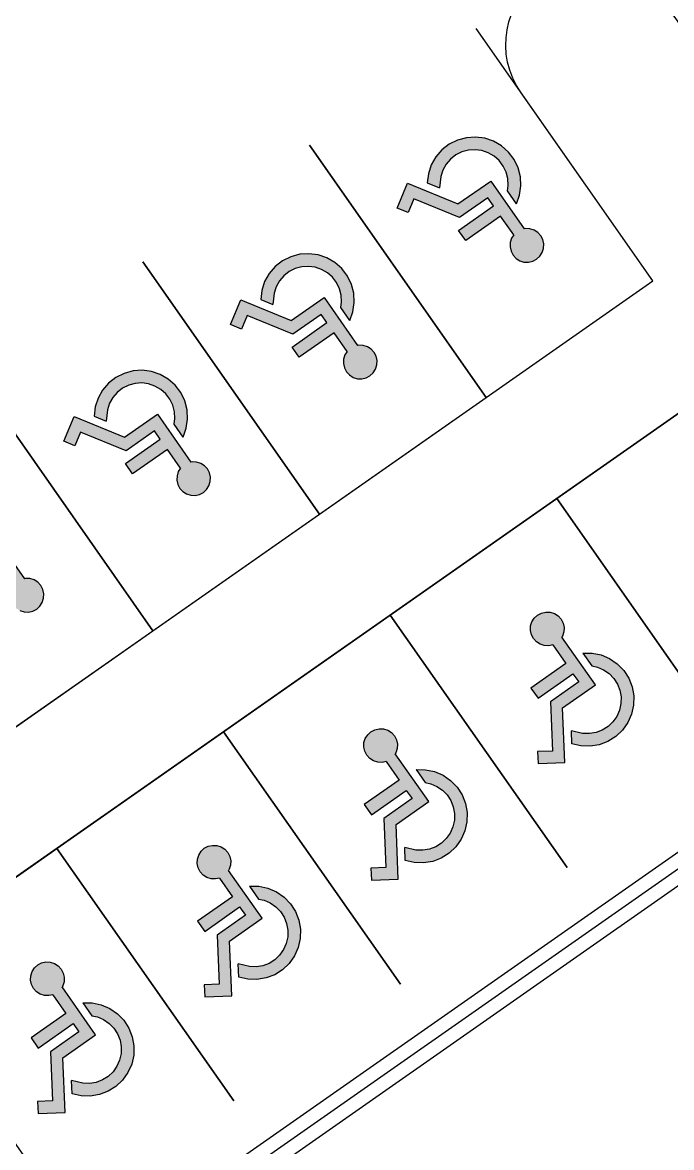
# Model space of a CAD drawing. Header units: millimetres. Extents: x 152904052 to 153933663, y 538271515 to 539240469.
# Drawn here: x 153229752 to 153240280, y 538767442 to 538785702 of the extents above; entities that cross this region are included whole.
import ezdxf

# ---------------------------------------------------------------- set-up
doc = ezdxf.new("R2010")
doc.units = ezdxf.units.MM
doc.layers.add('SCHM', color=9, linetype='Continuous')

msp = doc.modelspace()

# ---------------------------------------------------------------- hatches: boundary and pattern name
at = {"layer": 'SCHM'}
for points in [[(153237630.6, 538783058.7), (153237617.6, 538782969.3), (153237764.4, 538782759.6), (153237814.7, 538782901), (153237836.2, 538783049.5), (153237828, 538783199.3), (153237790.6, 538783344.6), (153237725.3, 538783479.7), (153237634.7, 538783599.3), (153237522.4, 538783698.8), (153237392.7, 538783774.2), (153237250.7, 538783822.7), (153237101.9, 538783842.3), (153236952.2, 538783832.2), (153236807.4, 538783792.9), (153236673.1, 538783725.8), (153236554.7, 538783633.7), (153236456.7, 538783520.1), (153236383, 538783389.4), (153236336.4, 538783246.8), (153236318.7, 538783097.8), (153236515.4, 538783016.6), (153236537.4, 538783202.5), (153236571.3, 538783306.4), (153236625.1, 538783401.7), (153236696.5, 538783484.5), (153236782.8, 538783551.7), (153236880.7, 538783600.5), (153236986.2, 538783629.2), (153237095.3, 538783636.5), (153237203.8, 538783622.3), (153237307.3, 538783587), (153237401.8, 538783532), (153237483.7, 538783459.5), (153237549.7, 538783372.3), (153237597.3, 538783273.8), (153237624.6, 538783167.9)], [(153237676.9, 538781989.9), (153237710, 538781926.4), (153237758.3, 538781873.7), (153237818.7, 538781835.2), (153237886.9, 538781813.7), (153237958.4, 538781810.6), (153238028.3, 538781826.1), (153238091.8, 538781859.1), (153238144.5, 538781907.5), (153238183, 538781967.8), (153238204.5, 538782036.1), (153238207.6, 538782107.6), (153238192.1, 538782177.4), (153238159.1, 538782240.9), (153238110.7, 538782293.7), (153238050.4, 538782332.1), (153237982.1, 538782353.7), (153237910.6, 538782356.8), (153237891.1, 538782352.5), (153237347.4, 538783128.9), (153236815.5, 538782756.4), (153235995.7, 538783094.8), (153235828.7, 538782690.3), (153236008.8, 538782616), (153236101.4, 538782840.4), (153236839.8, 538782535.6), (153237299.6, 538782857.6), (153237393.3, 538782723.8), (153236827, 538782327.3), (153236942.3, 538782162.6), (153237508.6, 538782559.1), (153237721.4, 538782255.1), (153237686.1, 538782199.5), (153237664.5, 538782131.3), (153237661.4, 538782059.8)], [(153234927.4, 538781165.9), (153234914.4, 538781076.5), (153235061.2, 538780866.8), (153235111.5, 538781008.2), (153235133, 538781156.7), (153235124.8, 538781306.5), (153235087.4, 538781451.8), (153235022.1, 538781586.9), (153234931.5, 538781706.5), (153234819.2, 538781806), (153234689.5, 538781881.4), (153234547.5, 538781929.9), (153234398.7, 538781949.4), (153234249, 538781939.4), (153234104.2, 538781900), (153233969.9, 538781833), (153233851.5, 538781740.9), (153233753.5, 538781627.3), (153233679.8, 538781496.6), (153233633.2, 538781354), (153233615.5, 538781204.9), (153233812.2, 538781123.8), (153233834.2, 538781309.7), (153233868.1, 538781413.6), (153233921.9, 538781508.9), (153233993.3, 538781591.7), (153234079.6, 538781658.9), (153234177.5, 538781707.7), (153234283, 538781736.4), (153234392.1, 538781743.7), (153234500.6, 538781729.5), (153234604.1, 538781694.2), (153234698.6, 538781639.2), (153234780.5, 538781566.7), (153234846.5, 538781479.5), (153234894.1, 538781381), (153234921.4, 538781275.1)], [(153234973.7, 538780097.1), (153235006.8, 538780033.6), (153235055.1, 538779980.9), (153235115.5, 538779942.4), (153235183.7, 538779920.9), (153235255.2, 538779917.8), (153235325.1, 538779933.3), (153235388.6, 538779966.3), (153235441.3, 538780014.7), (153235479.8, 538780075), (153235501.3, 538780143.3), (153235504.4, 538780214.8), (153235488.9, 538780284.6), (153235455.9, 538780348.1), (153235407.5, 538780400.9), (153235347.2, 538780439.3), (153235278.9, 538780460.9), (153235207.4, 538780464), (153235187.9, 538780459.6), (153234644.2, 538781236.1), (153234112.3, 538780863.6), (153233292.5, 538781202), (153233125.5, 538780797.5), (153233305.6, 538780723.2), (153233398.2, 538780947.6), (153234136.6, 538780642.8), (153234596.4, 538780964.8), (153234690.1, 538780831), (153234123.8, 538780434.5), (153234239.1, 538780269.8), (153234805.4, 538780666.3), (153235018.2, 538780362.3), (153234982.9, 538780306.7), (153234961.3, 538780238.5), (153234958.2, 538780167)], [(153232224.2, 538779273.1), (153232211.2, 538779183.7), (153232358, 538778974), (153232408.3, 538779115.4), (153232429.8, 538779263.9), (153232421.6, 538779413.7), (153232384.2, 538779559), (153232318.9, 538779694.1), (153232228.3, 538779813.7), (153232116, 538779913.2), (153231986.3, 538779988.6), (153231844.2, 538780037.1), (153231695.5, 538780056.6), (153231545.8, 538780046.6), (153231401, 538780007.2), (153231266.7, 538779940.2), (153231148.3, 538779848.1), (153231050.3, 538779734.5), (153230976.6, 538779603.8), (153230930, 538779461.2), (153230912.3, 538779312.1), (153231109, 538779231), (153231131, 538779416.9), (153231164.9, 538779520.8), (153231218.7, 538779616.1), (153231290.1, 538779698.9), (153231376.4, 538779766.1), (153231474.3, 538779814.9), (153231579.8, 538779843.6), (153231688.9, 538779850.9), (153231797.4, 538779836.7), (153231900.9, 538779801.4), (153231995.4, 538779746.4), (153232077.3, 538779673.9), (153232143.3, 538779586.7), (153232190.9, 538779488.2), (153232218.2, 538779382.3)], [(153232270.5, 538778204.3), (153232303.5, 538778140.8), (153232351.9, 538778088.1), (153232412.3, 538778049.6), (153232480.5, 538778028.1), (153232552, 538778025), (153232621.9, 538778040.5), (153232685.4, 538778073.5), (153232738.1, 538778121.9), (153232776.6, 538778182.2), (153232798.1, 538778250.5), (153232801.2, 538778322), (153232785.7, 538778391.8), (153232752.7, 538778455.3), (153232704.3, 538778508.1), (153232644, 538778546.5), (153232575.7, 538778568.1), (153232504.2, 538778571.2), (153232484.7, 538778566.8), (153231941, 538779343.3), (153231409.1, 538778970.8), (153230589.3, 538779309.2), (153230422.3, 538778904.7), (153230602.4, 538778830.4), (153230695, 538779054.8), (153231433.4, 538778750), (153231893.2, 538779072), (153231986.9, 538778938.2), (153231420.6, 538778541.7), (153231535.9, 538778377), (153232102.2, 538778773.5), (153232315, 538778469.5), (153232279.7, 538778413.9), (153232258.1, 538778345.7), (153232255, 538778274.2)], [(153229567.3, 538776311.5), (153229600.3, 538776248), (153229648.7, 538776195.3), (153229709.1, 538776156.8), (153229777.3, 538776135.3), (153229848.8, 538776132.2), (153229918.7, 538776147.7), (153229982.2, 538776180.7), (153230034.9, 538776229.1), (153230073.4, 538776289.4), (153230094.9, 538776357.7), (153230098, 538776429.2), (153230082.5, 538776499), (153230049.5, 538776562.5), (153230001.1, 538776615.3), (153229940.8, 538776653.7), (153229872.5, 538776675.3), (153229801, 538776678.4), (153229781.5, 538776674), (153229237.8, 538777450.5), (153228705.9, 538777078), (153227886, 538777416.4), (153227719.1, 538777011.9), (153227899.2, 538776937.6), (153227991.8, 538777162), (153228730.2, 538776857.2), (153229190, 538777179.1), (153229283.7, 538777045.4), (153228717.4, 538776648.9), (153228832.7, 538776484.2), (153229399, 538776880.7), (153229611.8, 538776576.7), (153229576.5, 538776521.1), (153229554.9, 538776452.9), (153229551.8, 538776381.4)], [(153238088.4, 538775648.9), (153238040.1, 538775701.6), (153238007, 538775765.1), (153237991.5, 538775835), (153237994.6, 538775906.5), (153238016.2, 538775974.7), (153238054.6, 538776035.1), (153238107.4, 538776083.4), (153238170.9, 538776116.5), (153238240.7, 538776132), (153238312.2, 538776128.8), (153238380.5, 538776107.3), (153238440.8, 538776068.9), (153238489.2, 538776016.1), (153238522.2, 538775952.6), (153238537.7, 538775882.8), (153238534.6, 538775811.3), (153238513.1, 538775743), (153238502.3, 538775726.1), (153239046, 538774949.7), (153238514.1, 538774577.3), (153238551.6, 538773691.1), (153238114.5, 538773672.6), (153238106.2, 538773867.2), (153238348.7, 538773877.5), (153238314.9, 538774675.6), (153238774.7, 538774997.6), (153238681, 538775131.3), (153238114.7, 538774734.8), (153237999.4, 538774899.5), (153238565.7, 538775296), (153238352.8, 538775600), (153238288.5, 538775585.8), (153238217, 538775588.9), (153238148.8, 538775610.4)], [(153239076.9, 538775239.8), (153238988.4, 538775258.2), (153238841.6, 538775467.8), (153238991.7, 538775466.7), (153239138.6, 538775436.1), (153239276.6, 538775377.2), (153239400.3, 538775292.3), (153239504.9, 538775184.8), (153239586.4, 538775058.8), (153239641.4, 538774919.2), (153239667.9, 538774771.5), (153239664.9, 538774621.5), (153239632.4, 538774475), (153239571.7, 538774337.7), (153239485.2, 538774215.1), (153239376.3, 538774111.9), (153239249.2, 538774032.1), (153239108.9, 538773978.9), (153238960.9, 538773954.3), (153238811, 538773959.3), (153238664.9, 538773993.7), (153238655.9, 538774206.2), (153238838.1, 538774163.3), (153238947.4, 538774159.7), (153239055.3, 538774177.6), (153239157.6, 538774216.4), (153239250.2, 538774274.6), (153239329.6, 538774349.8), (153239392.6, 538774439.2), (153239436.8, 538774539.2), (153239460.5, 538774646), (153239462.7, 538774755.3), (153239443.4, 538774863), (153239403.3, 538774964.7), (153239343.9, 538775056.6), (153239267.7, 538775135), (153239177.5, 538775196.8)], [(153235385.2, 538773756.1), (153235336.9, 538773808.8), (153235303.8, 538773872.3), (153235288.3, 538773942.2), (153235291.4, 538774013.7), (153235313, 538774081.9), (153235351.4, 538774142.3), (153235404.2, 538774190.6), (153235467.7, 538774223.7), (153235537.5, 538774239.2), (153235609, 538774236), (153235677.3, 538774214.5), (153235737.6, 538774176.1), (153235786, 538774123.3), (153235819, 538774059.8), (153235834.5, 538773990), (153235831.4, 538773918.5), (153235809.9, 538773850.2), (153235799.1, 538773833.3), (153236342.8, 538773056.9), (153235810.9, 538772684.5), (153235848.4, 538771798.3), (153235411.3, 538771779.8), (153235403, 538771974.4), (153235645.5, 538771984.7), (153235611.7, 538772782.8), (153236071.5, 538773104.7), (153235977.8, 538773238.5), (153235411.5, 538772842), (153235296.2, 538773006.7), (153235862.5, 538773403.2), (153235649.6, 538773707.2), (153235585.3, 538773693), (153235513.8, 538773696.1), (153235445.6, 538773717.6)], [(153236373.7, 538773347), (153236285.2, 538773365.4), (153236138.4, 538773575), (153236288.5, 538773573.9), (153236435.4, 538773543.3), (153236573.4, 538773484.4), (153236697.1, 538773399.5), (153236801.7, 538773292), (153236883.1, 538773166), (153236938.2, 538773026.4), (153236964.7, 538772878.7), (153236961.7, 538772728.7), (153236929.2, 538772582.2), (153236868.5, 538772444.9), (153236782, 538772322.3), (153236673.1, 538772219.1), (153236546, 538772139.3), (153236405.7, 538772086.1), (153236257.7, 538772061.5), (153236107.8, 538772066.5), (153235961.7, 538772100.9), (153235952.7, 538772313.4), (153236134.9, 538772270.5), (153236244.2, 538772266.9), (153236352.1, 538772284.8), (153236454.4, 538772323.6), (153236547, 538772381.8), (153236626.4, 538772457), (153236689.4, 538772546.4), (153236733.6, 538772646.4), (153236757.3, 538772753.2), (153236759.5, 538772862.5), (153236740.2, 538772970.2), (153236700.1, 538773071.9), (153236640.7, 538773163.8), (153236564.5, 538773242.2), (153236474.3, 538773304)], [(153232682, 538771863.3), (153232633.7, 538771916), (153232600.6, 538771979.5), (153232585.1, 538772049.4), (153232588.2, 538772120.9), (153232609.8, 538772189.1), (153232648.2, 538772249.5), (153232701, 538772297.8), (153232764.5, 538772330.9), (153232834.3, 538772346.4), (153232905.8, 538772343.2), (153232974.1, 538772321.7), (153233034.4, 538772283.3), (153233082.8, 538772230.5), (153233115.8, 538772167), (153233131.3, 538772097.2), (153233128.2, 538772025.7), (153233106.7, 538771957.4), (153233095.9, 538771940.5), (153233639.6, 538771164.1), (153233107.7, 538770791.7), (153233145.2, 538769905.5), (153232708.1, 538769887), (153232699.8, 538770081.6), (153232942.3, 538770091.9), (153232908.5, 538770890), (153233368.3, 538771211.9), (153233274.6, 538771345.7), (153232708.3, 538770949.2), (153232593, 538771113.9), (153233159.3, 538771510.4), (153232946.4, 538771814.4), (153232882.1, 538771800.2), (153232810.6, 538771803.3), (153232742.4, 538771824.8)], [(153233670.5, 538771454.1), (153233582, 538771472.6), (153233435.2, 538771682.2), (153233585.3, 538771681.1), (153233732.2, 538771650.5), (153233870.2, 538771591.6), (153233993.9, 538771506.7), (153234098.5, 538771399.2), (153234179.9, 538771273.2), (153234235, 538771133.6), (153234261.5, 538770985.9), (153234258.5, 538770835.9), (153234226, 538770689.4), (153234165.3, 538770552.1), (153234078.8, 538770429.5), (153233969.9, 538770326.3), (153233842.8, 538770246.5), (153233702.5, 538770193.3), (153233554.5, 538770168.7), (153233404.6, 538770173.7), (153233258.5, 538770208.1), (153233249.5, 538770420.6), (153233431.7, 538770377.7), (153233541, 538770374.1), (153233648.9, 538770392), (153233751.1, 538770430.8), (153233843.8, 538770489), (153233923.2, 538770564.2), (153233986.2, 538770653.6), (153234030.4, 538770753.6), (153234054.1, 538770860.4), (153234056.3, 538770969.7), (153234037, 538771077.4), (153233996.9, 538771179.1), (153233937.5, 538771271), (153233861.3, 538771349.4), (153233771.1, 538771411.2)], [(153229978.8, 538769970.5), (153229930.5, 538770023.2), (153229897.4, 538770086.7), (153229881.9, 538770156.6), (153229885, 538770228.1), (153229906.6, 538770296.3), (153229945, 538770356.7), (153229997.8, 538770405), (153230061.3, 538770438.1), (153230131.1, 538770453.6), (153230202.6, 538770450.4), (153230270.9, 538770428.9), (153230331.2, 538770390.5), (153230379.6, 538770337.7), (153230412.6, 538770274.2), (153230428.1, 538770204.4), (153230425, 538770132.9), (153230403.5, 538770064.6), (153230392.7, 538770047.7), (153230936.4, 538769271.3), (153230404.5, 538768898.9), (153230442, 538768012.7), (153230004.9, 538767994.2), (153229996.6, 538768188.8), (153230239.1, 538768199.1), (153230205.3, 538768997.2), (153230665.1, 538769319.1), (153230571.4, 538769452.9), (153230005.1, 538769056.4), (153229889.8, 538769221.1), (153230456.1, 538769617.6), (153230243.2, 538769921.6), (153230178.9, 538769907.4), (153230107.4, 538769910.5), (153230039.2, 538769932)], [(153230967.3, 538769561.3), (153230878.8, 538769579.8), (153230732, 538769789.4), (153230882.1, 538769788.3), (153231029, 538769757.7), (153231167, 538769698.8), (153231290.7, 538769613.9), (153231395.3, 538769506.4), (153231476.7, 538769380.3), (153231531.8, 538769240.8), (153231558.3, 538769093.1), (153231555.3, 538768943.1), (153231522.8, 538768796.6), (153231462.1, 538768659.3), (153231375.6, 538768536.7), (153231266.7, 538768433.5), (153231139.6, 538768353.7), (153230999.3, 538768300.5), (153230851.3, 538768275.9), (153230701.4, 538768280.9), (153230555.3, 538768315.3), (153230546.3, 538768527.8), (153230728.5, 538768484.9), (153230837.8, 538768481.3), (153230945.7, 538768499.2), (153231047.9, 538768538), (153231140.6, 538768596.1), (153231220, 538768671.4), (153231283, 538768760.8), (153231327.2, 538768860.8), (153231350.9, 538768967.6), (153231353.1, 538769076.9), (153231333.8, 538769184.6), (153231293.7, 538769286.3), (153231234.3, 538769378.2), (153231158.1, 538769456.6), (153231067.9, 538769518.4)]]:
    msp.add_hatch(color=256, dxfattribs=at).paths.add_polyline_path(points)

# ---------------------------------------------------------------- linework, layer by layer
for p, q in [((153236807.4, 538783792.9), (153236673.1, 538783725.8)), ((153236952.2, 538783832.2), (153236807.4, 538783792.9)), ((153237101.9, 538783842.3), (153236952.2, 538783832.2)), ((153237250.7, 538783822.7), (153237101.9, 538783842.3)), ((153237392.7, 538783774.2), (153237250.7, 538783822.7)), ((153237522.4, 538783698.8), (153237392.7, 538783774.2)), ((153236554.7, 538783633.7), (153236456.7, 538783520.1)), ((153236673.1, 538783725.8), (153236554.7, 538783633.7)), ((153236880.7, 538783600.5), (153236782.8, 538783551.7)), ((153236986.2, 538783629.2), (153236880.7, 538783600.5)), ((153237095.3, 538783636.5), (153236986.2, 538783629.2)), ((153237203.8, 538783622.3), (153237095.3, 538783636.5)), ((153237307.3, 538783587), (153237203.8, 538783622.3)), ((153237401.8, 538783532), (153237307.3, 538783587)), ((153237634.7, 538783599.3), (153237522.4, 538783698.8)), ((153237725.3, 538783479.7), (153237634.7, 538783599.3)), ((153236456.7, 538783520.1), (153236383, 538783389.4)), ((153236625.1, 538783401.7), (153236571.3, 538783306.4)), ((153236696.5, 538783484.5), (153236625.1, 538783401.7)), ((153236782.8, 538783551.7), (153236696.5, 538783484.5)), ((153237483.7, 538783459.5), (153237401.8, 538783532)), ((153237549.7, 538783372.3), (153237483.7, 538783459.5)), ((153237790.6, 538783344.6), (153237725.3, 538783479.7)), ((153236336.4, 538783246.8), (153236318.7, 538783097.8)), ((153236383, 538783389.4), (153236336.4, 538783246.8)), ((153236571.3, 538783306.4), (153236537.4, 538783202.5)), ((153237597.3, 538783273.8), (153237549.7, 538783372.3)), ((153237624.6, 538783167.9), (153237597.3, 538783273.8)), ((153237828, 538783199.3), (153237790.6, 538783344.6)), ((153235828.7, 538782690.3), (153235995.7, 538783094.8)), ((153235995.7, 538783094.8), (153236815.5, 538782756.4)), ((153236318.7, 538783097.8), (153236515.4, 538783016.6)), ((153236537.4, 538783202.5), (153236515.4, 538783016.6)), ((153236815.5, 538782756.4), (153237347.4, 538783128.9)), ((153237347.4, 538783128.9), (153237891.1, 538782352.5)), ((153237617.6, 538782969.3), (153237630.6, 538783058.7)), ((153237630.6, 538783058.7), (153237624.6, 538783167.9)), ((153237814.7, 538782901), (153237836.2, 538783049.5)), ((153237836.2, 538783049.5), (153237828, 538783199.3)), ((153237299.6, 538782857.6), (153236839.8, 538782535.6)), ((153237393.3, 538782723.8), (153237299.6, 538782857.6)), ((153237764.4, 538782759.6), (153237617.6, 538782969.3)), ((153237764.4, 538782759.6), (153237814.7, 538782901)), ((153236008.8, 538782616), (153235828.7, 538782690.3)), ((153236101.4, 538782840.4), (153236008.8, 538782616)), ((153236839.8, 538782535.6), (153236101.4, 538782840.4)), ((153236827, 538782327.3), (153237393.3, 538782723.8)), ((153237508.6, 538782559.1), (153236942.3, 538782162.6)), ((153237721.4, 538782255.1), (153237508.6, 538782559.1)), ((153236942.3, 538782162.6), (153236827, 538782327.3)), ((153237910.6, 538782356.8), (153237891.1, 538782352.5)), ((153237982.1, 538782353.7), (153237910.6, 538782356.8)), ((153238050.4, 538782332.1), (153237982.1, 538782353.7)), ((153238110.7, 538782293.7), (153238050.4, 538782332.1)), ((153237664.5, 538782131.3), (153237661.4, 538782059.8)), ((153237686.1, 538782199.5), (153237664.5, 538782131.3)), ((153237721.4, 538782255.1), (153237686.1, 538782199.5)), ((153238159.1, 538782240.9), (153238110.7, 538782293.7)), ((153238192.1, 538782177.4), (153238159.1, 538782240.9)), ((153238207.6, 538782107.6), (153238192.1, 538782177.4)), ((153234249, 538781939.4), (153234104.2, 538781900)), ((153234398.7, 538781949.4), (153234249, 538781939.4)), ((153234547.5, 538781929.9), (153234398.7, 538781949.4)), ((153234689.5, 538781881.4), (153234547.5, 538781929.9)), ((153237661.4, 538782059.8), (153237676.9, 538781989.9)), ((153237676.9, 538781989.9), (153237710, 538781926.4)), ((153238144.5, 538781907.5), (153238183, 538781967.8)), ((153238183, 538781967.8), (153238204.5, 538782036.1)), ((153238204.5, 538782036.1), (153238207.6, 538782107.6)), ((153233969.9, 538781833), (153233851.5, 538781740.9)), ((153234104.2, 538781900), (153233969.9, 538781833)), ((153234819.2, 538781806), (153234689.5, 538781881.4)), ((153234931.5, 538781706.5), (153234819.2, 538781806)), ((153237710, 538781926.4), (153237758.3, 538781873.7)), ((153237758.3, 538781873.7), (153237818.7, 538781835.2)), ((153237818.7, 538781835.2), (153237886.9, 538781813.7)), ((153237886.9, 538781813.7), (153237958.4, 538781810.6)), ((153237958.4, 538781810.6), (153238028.3, 538781826.1)), ((153238028.3, 538781826.1), (153238091.8, 538781859.1)), ((153238091.8, 538781859.1), (153238144.5, 538781907.5)), ((153233753.5, 538781627.3), (153233679.8, 538781496.6)), ((153233851.5, 538781740.9), (153233753.5, 538781627.3)), ((153233993.3, 538781591.7), (153233921.9, 538781508.9)), ((153234079.6, 538781658.9), (153233993.3, 538781591.7)), ((153234177.5, 538781707.7), (153234079.6, 538781658.9)), ((153234283, 538781736.4), (153234177.5, 538781707.7)), ((153234392.1, 538781743.7), (153234283, 538781736.4)), ((153234500.6, 538781729.5), (153234392.1, 538781743.7)), ((153234604.1, 538781694.2), (153234500.6, 538781729.5)), ((153234698.6, 538781639.2), (153234604.1, 538781694.2)), ((153234780.5, 538781566.7), (153234698.6, 538781639.2)), ((153234846.5, 538781479.5), (153234780.5, 538781566.7)), ((153235022.1, 538781586.9), (153234931.5, 538781706.5)), ((153235087.4, 538781451.8), (153235022.1, 538781586.9)), ((153233679.8, 538781496.6), (153233633.2, 538781354)), ((153233868.1, 538781413.6), (153233834.2, 538781309.7)), ((153233921.9, 538781508.9), (153233868.1, 538781413.6)), ((153234894.1, 538781381), (153234846.5, 538781479.5)), ((153235124.8, 538781306.5), (153235087.4, 538781451.8)), ((153233125.5, 538780797.5), (153233292.5, 538781202)), ((153233292.5, 538781202), (153234112.3, 538780863.6)), ((153233633.2, 538781354), (153233615.5, 538781204.9)), ((153233615.5, 538781204.9), (153233812.2, 538781123.8)), ((153233834.2, 538781309.7), (153233812.2, 538781123.8)), ((153234112.3, 538780863.6), (153234644.2, 538781236.1)), ((153234644.2, 538781236.1), (153235187.9, 538780459.6)), ((153234921.4, 538781275.1), (153234894.1, 538781381)), ((153234927.4, 538781165.9), (153234921.4, 538781275.1)), ((153235133, 538781156.7), (153235124.8, 538781306.5)), ((153234914.4, 538781076.5), (153234927.4, 538781165.9)), ((153235061.2, 538780866.8), (153234914.4, 538781076.5)), ((153235111.5, 538781008.2), (153235133, 538781156.7)), ((153233398.2, 538780947.6), (153233305.6, 538780723.2)), ((153234136.6, 538780642.8), (153233398.2, 538780947.6)), ((153234596.4, 538780964.8), (153234136.6, 538780642.8)), ((153234690.1, 538780831), (153234596.4, 538780964.8)), ((153235061.2, 538780866.8), (153235111.5, 538781008.2)), ((153233305.6, 538780723.2), (153233125.5, 538780797.5)), ((153234123.8, 538780434.5), (153234690.1, 538780831)), ((153234805.4, 538780666.3), (153234239.1, 538780269.8)), ((153235018.2, 538780362.3), (153234805.4, 538780666.3)), ((153234239.1, 538780269.8), (153234123.8, 538780434.5)), ((153234982.9, 538780306.7), (153234961.3, 538780238.5)), ((153235018.2, 538780362.3), (153234982.9, 538780306.7)), ((153235207.4, 538780464), (153235187.9, 538780459.6)), ((153235278.9, 538780460.9), (153235207.4, 538780464)), ((153235347.2, 538780439.3), (153235278.9, 538780460.9)), ((153235407.5, 538780400.9), (153235347.2, 538780439.3)), ((153235455.9, 538780348.1), (153235407.5, 538780400.9)), ((153235488.9, 538780284.6), (153235455.9, 538780348.1)), ((153234961.3, 538780238.5), (153234958.2, 538780167)), ((153234958.2, 538780167), (153234973.7, 538780097.1)), ((153235479.8, 538780075), (153235501.3, 538780143.3)), ((153235504.4, 538780214.8), (153235488.9, 538780284.6)), ((153235501.3, 538780143.3), (153235504.4, 538780214.8)), ((153231266.7, 538779940.2), (153231148.3, 538779848.1)), ((153231401, 538780007.2), (153231266.7, 538779940.2)), ((153231545.8, 538780046.6), (153231401, 538780007.2)), ((153231695.5, 538780056.6), (153231545.8, 538780046.6)), ((153231844.2, 538780037.1), (153231695.5, 538780056.6)), ((153231986.3, 538779988.6), (153231844.2, 538780037.1)), ((153232116, 538779913.2), (153231986.3, 538779988.6)), ((153234973.7, 538780097.1), (153235006.8, 538780033.6)), ((153235006.8, 538780033.6), (153235055.1, 538779980.9)), ((153235055.1, 538779980.9), (153235115.5, 538779942.4)), ((153235115.5, 538779942.4), (153235183.7, 538779920.9)), ((153235183.7, 538779920.9), (153235255.2, 538779917.8)), ((153235255.2, 538779917.8), (153235325.1, 538779933.3)), ((153235325.1, 538779933.3), (153235388.6, 538779966.3)), ((153235388.6, 538779966.3), (153235441.3, 538780014.7)), ((153235441.3, 538780014.7), (153235479.8, 538780075)), ((153231148.3, 538779848.1), (153231050.3, 538779734.5)), ((153231376.4, 538779766.1), (153231290.1, 538779698.9)), ((153231474.3, 538779814.9), (153231376.4, 538779766.1)), ((153231579.8, 538779843.6), (153231474.3, 538779814.9)), ((153231688.9, 538779850.9), (153231579.8, 538779843.6)), ((153231797.4, 538779836.7), (153231688.9, 538779850.9)), ((153231900.9, 538779801.4), (153231797.4, 538779836.7)), ((153231995.4, 538779746.4), (153231900.9, 538779801.4)), ((153232077.3, 538779673.9), (153231995.4, 538779746.4)), ((153232228.3, 538779813.7), (153232116, 538779913.2)), ((153232318.9, 538779694.1), (153232228.3, 538779813.7)), ((153230976.6, 538779603.8), (153230930, 538779461.2)), ((153231050.3, 538779734.5), (153230976.6, 538779603.8)), ((153231218.7, 538779616.1), (153231164.9, 538779520.8)), ((153231290.1, 538779698.9), (153231218.7, 538779616.1)), ((153232143.3, 538779586.7), (153232077.3, 538779673.9)), ((153232190.9, 538779488.2), (153232143.3, 538779586.7)), ((153232384.2, 538779559), (153232318.9, 538779694.1)), ((153232421.6, 538779413.7), (153232384.2, 538779559)), ((153230930, 538779461.2), (153230912.3, 538779312.1)), ((153231131, 538779416.9), (153231109, 538779231)), ((153231164.9, 538779520.8), (153231131, 538779416.9)), ((153232218.2, 538779382.3), (153232190.9, 538779488.2)), ((153232224.2, 538779273.1), (153232218.2, 538779382.3)), ((153232429.8, 538779263.9), (153232421.6, 538779413.7)), ((153230422.3, 538778904.7), (153230589.3, 538779309.2)), ((153230589.3, 538779309.2), (153231409.1, 538778970.8)), ((153230912.3, 538779312.1), (153231109, 538779231)), ((153231409.1, 538778970.8), (153231941, 538779343.3)), ((153231941, 538779343.3), (153232484.7, 538778566.8)), ((153232211.2, 538779183.7), (153232224.2, 538779273.1)), ((153232408.3, 538779115.4), (153232429.8, 538779263.9)), ((153230695, 538779054.8), (153230602.4, 538778830.4)), ((153231433.4, 538778750), (153230695, 538779054.8)), ((153231893.2, 538779072), (153231433.4, 538778750)), ((153231986.9, 538778938.2), (153231893.2, 538779072)), ((153232358, 538778974), (153232211.2, 538779183.7)), ((153232358, 538778974), (153232408.3, 538779115.4)), ((153230602.4, 538778830.4), (153230422.3, 538778904.7)), ((153231420.6, 538778541.7), (153231986.9, 538778938.2)), ((153232102.2, 538778773.5), (153231535.9, 538778377)), ((153232315, 538778469.5), (153232102.2, 538778773.5)), ((153231535.9, 538778377), (153231420.6, 538778541.7)), ((153232315, 538778469.5), (153232279.7, 538778413.9)), ((153232504.2, 538778571.2), (153232484.7, 538778566.8)), ((153232575.7, 538778568.1), (153232504.2, 538778571.2)), ((153232644, 538778546.5), (153232575.7, 538778568.1)), ((153232704.3, 538778508.1), (153232644, 538778546.5)), ((153232752.7, 538778455.3), (153232704.3, 538778508.1)), ((153232258.1, 538778345.7), (153232255, 538778274.2)), ((153232279.7, 538778413.9), (153232258.1, 538778345.7)), ((153232785.7, 538778391.8), (153232752.7, 538778455.3)), ((153232801.2, 538778322), (153232785.7, 538778391.8)), ((153232798.1, 538778250.5), (153232801.2, 538778322)), ((153232255, 538778274.2), (153232270.5, 538778204.3)), ((153232270.5, 538778204.3), (153232303.5, 538778140.8)), ((153232303.5, 538778140.8), (153232351.9, 538778088.1)), ((153232685.4, 538778073.5), (153232738.1, 538778121.9)), ((153232738.1, 538778121.9), (153232776.6, 538778182.2)), ((153232776.6, 538778182.2), (153232798.1, 538778250.5)), ((153232351.9, 538778088.1), (153232412.3, 538778049.6)), ((153232412.3, 538778049.6), (153232480.5, 538778028.1)), ((153232480.5, 538778028.1), (153232552, 538778025)), ((153232552, 538778025), (153232621.9, 538778040.5)), ((153232621.9, 538778040.5), (153232685.4, 538778073.5)), ((153229237.8, 538777450.5), (153229781.5, 538776674)), ((153229801, 538776678.4), (153229781.5, 538776674)), ((153229872.5, 538776675.3), (153229801, 538776678.4)), ((153229940.8, 538776653.7), (153229872.5, 538776675.3)), ((153230001.1, 538776615.3), (153229940.8, 538776653.7)), ((153230049.5, 538776562.5), (153230001.1, 538776615.3)), ((153230082.5, 538776499), (153230049.5, 538776562.5)), ((153230098, 538776429.2), (153230082.5, 538776499)), ((153230034.9, 538776229.1), (153230073.4, 538776289.4)), ((153230073.4, 538776289.4), (153230094.9, 538776357.7)), ((153230094.9, 538776357.7), (153230098, 538776429.2)), ((153229709.1, 538776156.8), (153229777.3, 538776135.3)), ((153229777.3, 538776135.3), (153229848.8, 538776132.2)), ((153229848.8, 538776132.2), (153229918.7, 538776147.7)), ((153229918.7, 538776147.7), (153229982.2, 538776180.7)), ((153229982.2, 538776180.7), (153230034.9, 538776229.1)), ((153238107.4, 538776083.4), (153238170.9, 538776116.5)), ((153238170.9, 538776116.5), (153238240.7, 538776132)), ((153238240.7, 538776132), (153238312.2, 538776128.8)), ((153238312.2, 538776128.8), (153238380.5, 538776107.3)), ((153238380.5, 538776107.3), (153238440.8, 538776068.9)), ((153237991.5, 538775835), (153237994.6, 538775906.5)), ((153237994.6, 538775906.5), (153238016.2, 538775974.7)), ((153238016.2, 538775974.7), (153238054.6, 538776035.1)), ((153238054.6, 538776035.1), (153238107.4, 538776083.4)), ((153238440.8, 538776068.9), (153238489.2, 538776016.1)), ((153238489.2, 538776016.1), (153238522.2, 538775952.6)), ((153238522.2, 538775952.6), (153238537.7, 538775882.8)), ((153238007, 538775765.1), (153237991.5, 538775835)), ((153238040.1, 538775701.6), (153238007, 538775765.1)), ((153238513.1, 538775743), (153238502.3, 538775726.1)), ((153239046, 538774949.7), (153238502.3, 538775726.1)), ((153238534.6, 538775811.3), (153238513.1, 538775743)), ((153238537.7, 538775882.8), (153238534.6, 538775811.3)), ((153238088.4, 538775648.9), (153238040.1, 538775701.6)), ((153238148.8, 538775610.4), (153238088.4, 538775648.9)), ((153238217, 538775588.9), (153238148.8, 538775610.4)), ((153238288.5, 538775585.8), (153238217, 538775588.9)), ((153238352.8, 538775600), (153238288.5, 538775585.8)), ((153238352.8, 538775600), (153238565.7, 538775296)), ((153238841.6, 538775467.8), (153238988.4, 538775258.2)), ((153238841.6, 538775467.8), (153238991.7, 538775466.7)), ((153238991.7, 538775466.7), (153239138.6, 538775436.1)), ((153239138.6, 538775436.1), (153239276.6, 538775377.2)), ((153239276.6, 538775377.2), (153239400.3, 538775292.3)), ((153238565.7, 538775296), (153237999.4, 538774899.5)), ((153238988.4, 538775258.2), (153239076.9, 538775239.8)), ((153239076.9, 538775239.8), (153239177.5, 538775196.8)), ((153239177.5, 538775196.8), (153239267.7, 538775135)), ((153239400.3, 538775292.3), (153239504.9, 538775184.8)), ((153239504.9, 538775184.8), (153239586.4, 538775058.8)), ((153238114.7, 538774734.8), (153238681, 538775131.3)), ((153238774.7, 538774997.6), (153238314.9, 538774675.6)), ((153238681, 538775131.3), (153238774.7, 538774997.6)), ((153239267.7, 538775135), (153239343.9, 538775056.6)), ((153239343.9, 538775056.6), (153239403.3, 538774964.7)), ((153239586.4, 538775058.8), (153239641.4, 538774919.2)), ((153237999.4, 538774899.5), (153238114.7, 538774734.8)), ((153238514.1, 538774577.3), (153239046, 538774949.7)), ((153239403.3, 538774964.7), (153239443.4, 538774863)), ((153239443.4, 538774863), (153239462.7, 538774755.3)), ((153239641.4, 538774919.2), (153239667.9, 538774771.5)), ((153238314.9, 538774675.6), (153238348.7, 538773877.5)), ((153239460.5, 538774646), (153239436.8, 538774539.2)), ((153239462.7, 538774755.3), (153239460.5, 538774646)), ((153239667.9, 538774771.5), (153239664.9, 538774621.5)), ((153238551.6, 538773691.1), (153238514.1, 538774577.3)), ((153239436.8, 538774539.2), (153239392.6, 538774439.2)), ((153239632.4, 538774475), (153239571.7, 538774337.7)), ((153239664.9, 538774621.5), (153239632.4, 538774475)), ((153239250.2, 538774274.6), (153239157.6, 538774216.4)), ((153239329.6, 538774349.8), (153239250.2, 538774274.6)), ((153239392.6, 538774439.2), (153239329.6, 538774349.8)), ((153239571.7, 538774337.7), (153239485.2, 538774215.1)), ((153235291.4, 538774013.7), (153235313, 538774081.9)), ((153235313, 538774081.9), (153235351.4, 538774142.3)), ((153235351.4, 538774142.3), (153235404.2, 538774190.6)), ((153235404.2, 538774190.6), (153235467.7, 538774223.7)), ((153235467.7, 538774223.7), (153235537.5, 538774239.2)), ((153235537.5, 538774239.2), (153235609, 538774236)), ((153235609, 538774236), (153235677.3, 538774214.5)), ((153235677.3, 538774214.5), (153235737.6, 538774176.1)), ((153235737.6, 538774176.1), (153235786, 538774123.3)), ((153235786, 538774123.3), (153235819, 538774059.8)), ((153238664.9, 538773993.7), (153238655.9, 538774206.2)), ((153238838.1, 538774163.3), (153238655.9, 538774206.2)), ((153238947.4, 538774159.7), (153238838.1, 538774163.3)), ((153239055.3, 538774177.6), (153238947.4, 538774159.7)), ((153239157.6, 538774216.4), (153239055.3, 538774177.6)), ((153239376.3, 538774111.9), (153239249.2, 538774032.1)), ((153239485.2, 538774215.1), (153239376.3, 538774111.9)), ((153235288.3, 538773942.2), (153235291.4, 538774013.7)), ((153235303.8, 538773872.3), (153235288.3, 538773942.2)), ((153235831.4, 538773918.5), (153235809.9, 538773850.2)), ((153235819, 538774059.8), (153235834.5, 538773990)), ((153235834.5, 538773990), (153235831.4, 538773918.5)), ((153238811, 538773959.3), (153238664.9, 538773993.7)), ((153238960.9, 538773954.3), (153238811, 538773959.3)), ((153239108.9, 538773978.9), (153238960.9, 538773954.3)), ((153239249.2, 538774032.1), (153239108.9, 538773978.9)), ((153235336.9, 538773808.8), (153235303.8, 538773872.3)), ((153235385.2, 538773756.1), (153235336.9, 538773808.8)), ((153235445.6, 538773717.6), (153235385.2, 538773756.1)), ((153235513.8, 538773696.1), (153235445.6, 538773717.6)), ((153235809.9, 538773850.2), (153235799.1, 538773833.3)), ((153236342.8, 538773056.9), (153235799.1, 538773833.3)), ((153238348.7, 538773877.5), (153238106.2, 538773867.2)), ((153238106.2, 538773867.2), (153238114.5, 538773672.6)), ((153235585.3, 538773693), (153235513.8, 538773696.1)), ((153235649.6, 538773707.2), (153235585.3, 538773693)), ((153235649.6, 538773707.2), (153235862.5, 538773403.2)), ((153236138.4, 538773575), (153236285.2, 538773365.4)), ((153236138.4, 538773575), (153236288.5, 538773573.9)), ((153236288.5, 538773573.9), (153236435.4, 538773543.3)), ((153236435.4, 538773543.3), (153236573.4, 538773484.4)), ((153238114.5, 538773672.6), (153238551.6, 538773691.1)), ((153235862.5, 538773403.2), (153235296.2, 538773006.7)), ((153236285.2, 538773365.4), (153236373.7, 538773347)), ((153236373.7, 538773347), (153236474.3, 538773304)), ((153236573.4, 538773484.4), (153236697.1, 538773399.5)), ((153236697.1, 538773399.5), (153236801.7, 538773292)), ((153235411.5, 538772842), (153235977.8, 538773238.5)), ((153235977.8, 538773238.5), (153236071.5, 538773104.7)), ((153236474.3, 538773304), (153236564.5, 538773242.2)), ((153236564.5, 538773242.2), (153236640.7, 538773163.8)), ((153236801.7, 538773292), (153236883.1, 538773166)), ((153236883.1, 538773166), (153236938.2, 538773026.4)), ((153235296.2, 538773006.7), (153235411.5, 538772842)), ((153236071.5, 538773104.7), (153235611.7, 538772782.8)), ((153235810.9, 538772684.5), (153236342.8, 538773056.9)), ((153236640.7, 538773163.8), (153236700.1, 538773071.9)), ((153236700.1, 538773071.9), (153236740.2, 538772970.2)), ((153236938.2, 538773026.4), (153236964.7, 538772878.7)), ((153236740.2, 538772970.2), (153236759.5, 538772862.5)), ((153236759.5, 538772862.5), (153236757.3, 538772753.2)), ((153236964.7, 538772878.7), (153236961.7, 538772728.7)), ((153235611.7, 538772782.8), (153235645.5, 538771984.7)), ((153235848.4, 538771798.3), (153235810.9, 538772684.5)), ((153236733.6, 538772646.4), (153236689.4, 538772546.4)), ((153236757.3, 538772753.2), (153236733.6, 538772646.4)), ((153236961.7, 538772728.7), (153236929.2, 538772582.2)), ((153236626.4, 538772457), (153236547, 538772381.8)), ((153236689.4, 538772546.4), (153236626.4, 538772457)), ((153236868.5, 538772444.9), (153236782, 538772322.3)), ((153236929.2, 538772582.2), (153236868.5, 538772444.9)), ((153232648.2, 538772249.5), (153232701, 538772297.8)), ((153232701, 538772297.8), (153232764.5, 538772330.9)), ((153232764.5, 538772330.9), (153232834.3, 538772346.4)), ((153232834.3, 538772346.4), (153232905.8, 538772343.2)), ((153232905.8, 538772343.2), (153232974.1, 538772321.7)), ((153232974.1, 538772321.7), (153233034.4, 538772283.3)), ((153233034.4, 538772283.3), (153233082.8, 538772230.5)), ((153235961.7, 538772100.9), (153235952.7, 538772313.4)), ((153236134.9, 538772270.5), (153235952.7, 538772313.4)), ((153236244.2, 538772266.9), (153236134.9, 538772270.5)), ((153236352.1, 538772284.8), (153236244.2, 538772266.9)), ((153236454.4, 538772323.6), (153236352.1, 538772284.8)), ((153236547, 538772381.8), (153236454.4, 538772323.6)), ((153236782, 538772322.3), (153236673.1, 538772219.1)), ((153232585.1, 538772049.4), (153232588.2, 538772120.9)), ((153232588.2, 538772120.9), (153232609.8, 538772189.1)), ((153232609.8, 538772189.1), (153232648.2, 538772249.5)), ((153233082.8, 538772230.5), (153233115.8, 538772167)), ((153233115.8, 538772167), (153233131.3, 538772097.2)), ((153233131.3, 538772097.2), (153233128.2, 538772025.7)), ((153236107.8, 538772066.5), (153235961.7, 538772100.9)), ((153236405.7, 538772086.1), (153236257.7, 538772061.5)), ((153236546, 538772139.3), (153236405.7, 538772086.1)), ((153236673.1, 538772219.1), (153236546, 538772139.3)), ((153232600.6, 538771979.5), (153232585.1, 538772049.4)), ((153232633.7, 538771916), (153232600.6, 538771979.5)), ((153232682, 538771863.3), (153232633.7, 538771916)), ((153233106.7, 538771957.4), (153233095.9, 538771940.5)), ((153233639.6, 538771164.1), (153233095.9, 538771940.5)), ((153233128.2, 538772025.7), (153233106.7, 538771957.4)), ((153235645.5, 538771984.7), (153235403, 538771974.4)), ((153235403, 538771974.4), (153235411.3, 538771779.8)), ((153236257.7, 538772061.5), (153236107.8, 538772066.5)), ((153232742.4, 538771824.8), (153232682, 538771863.3)), ((153232810.6, 538771803.3), (153232742.4, 538771824.8)), ((153232882.1, 538771800.2), (153232810.6, 538771803.3)), ((153232946.4, 538771814.4), (153232882.1, 538771800.2)), ((153232946.4, 538771814.4), (153233159.3, 538771510.4)), ((153235411.3, 538771779.8), (153235848.4, 538771798.3)), ((153233435.2, 538771682.2), (153233582, 538771472.6)), ((153233435.2, 538771682.2), (153233585.3, 538771681.1)), ((153233585.3, 538771681.1), (153233732.2, 538771650.5)), ((153233732.2, 538771650.5), (153233870.2, 538771591.6)), ((153233870.2, 538771591.6), (153233993.9, 538771506.7)), ((153233159.3, 538771510.4), (153232593, 538771113.9)), ((153232708.3, 538770949.2), (153233274.6, 538771345.7)), ((153233274.6, 538771345.7), (153233368.3, 538771211.9)), ((153233582, 538771472.6), (153233670.5, 538771454.1)), ((153233670.5, 538771454.1), (153233771.1, 538771411.2)), ((153233771.1, 538771411.2), (153233861.3, 538771349.4)), ((153233861.3, 538771349.4), (153233937.5, 538771271)), ((153233993.9, 538771506.7), (153234098.5, 538771399.2)), ((153234098.5, 538771399.2), (153234179.9, 538771273.2)), ((153233368.3, 538771211.9), (153232908.5, 538770890)), ((153233107.7, 538770791.7), (153233639.6, 538771164.1)), ((153233937.5, 538771271), (153233996.9, 538771179.1)), ((153233996.9, 538771179.1), (153234037, 538771077.4)), ((153234179.9, 538771273.2), (153234235, 538771133.6)), ((153232593, 538771113.9), (153232708.3, 538770949.2)), ((153234037, 538771077.4), (153234056.3, 538770969.7)), ((153234235, 538771133.6), (153234261.5, 538770985.9)), ((153234261.5, 538770985.9), (153234258.5, 538770835.9)), ((153232908.5, 538770890), (153232942.3, 538770091.9)), ((153233145.2, 538769905.5), (153233107.7, 538770791.7)), ((153234054.1, 538770860.4), (153234030.4, 538770753.6)), ((153234056.3, 538770969.7), (153234054.1, 538770860.4)), ((153234258.5, 538770835.9), (153234226, 538770689.4)), ((153233986.2, 538770653.6), (153233923.2, 538770564.2)), ((153234030.4, 538770753.6), (153233986.2, 538770653.6)), ((153234226, 538770689.4), (153234165.3, 538770552.1)), ((153229997.8, 538770405), (153230061.3, 538770438.1)), ((153230061.3, 538770438.1), (153230131.1, 538770453.6)), ((153230131.1, 538770453.6), (153230202.6, 538770450.4)), ((153230202.6, 538770450.4), (153230270.9, 538770428.9)), ((153230270.9, 538770428.9), (153230331.2, 538770390.5)), ((153233751.1, 538770430.8), (153233648.9, 538770392)), ((153233843.8, 538770489), (153233751.1, 538770430.8)), ((153233923.2, 538770564.2), (153233843.8, 538770489)), ((153234078.8, 538770429.5), (153233969.9, 538770326.3)), ((153234165.3, 538770552.1), (153234078.8, 538770429.5)), ((153229885, 538770228.1), (153229906.6, 538770296.3)), ((153229906.6, 538770296.3), (153229945, 538770356.7)), ((153229945, 538770356.7), (153229997.8, 538770405)), ((153230331.2, 538770390.5), (153230379.6, 538770337.7)), ((153230379.6, 538770337.7), (153230412.6, 538770274.2)), ((153230412.6, 538770274.2), (153230428.1, 538770204.4)), ((153233258.5, 538770208.1), (153233249.5, 538770420.6)), ((153233431.7, 538770377.7), (153233249.5, 538770420.6)), ((153233541, 538770374.1), (153233431.7, 538770377.7)), ((153233648.9, 538770392), (153233541, 538770374.1)), ((153233842.8, 538770246.5), (153233702.5, 538770193.3)), ((153233969.9, 538770326.3), (153233842.8, 538770246.5)), ((153229881.9, 538770156.6), (153229885, 538770228.1)), ((153229897.4, 538770086.7), (153229881.9, 538770156.6)), ((153229930.5, 538770023.2), (153229897.4, 538770086.7)), ((153230403.5, 538770064.6), (153230392.7, 538770047.7)), ((153230425, 538770132.9), (153230403.5, 538770064.6)), ((153230428.1, 538770204.4), (153230425, 538770132.9)), ((153232942.3, 538770091.9), (153232699.8, 538770081.6)), ((153232699.8, 538770081.6), (153232708.1, 538769887)), ((153233404.6, 538770173.7), (153233258.5, 538770208.1)), ((153233554.5, 538770168.7), (153233404.6, 538770173.7)), ((153233702.5, 538770193.3), (153233554.5, 538770168.7)), ((153229978.8, 538769970.5), (153229930.5, 538770023.2)), ((153230039.2, 538769932), (153229978.8, 538769970.5)), ((153230107.4, 538769910.5), (153230039.2, 538769932)), ((153230178.9, 538769907.4), (153230107.4, 538769910.5)), ((153230243.2, 538769921.6), (153230178.9, 538769907.4)), ((153230243.2, 538769921.6), (153230456.1, 538769617.6)), ((153230936.4, 538769271.3), (153230392.7, 538770047.7)), ((153232708.1, 538769887), (153233145.2, 538769905.5)), ((153230732, 538769789.4), (153230878.8, 538769579.8)), ((153230732, 538769789.4), (153230882.1, 538769788.3)), ((153230882.1, 538769788.3), (153231029, 538769757.7)), ((153231029, 538769757.7), (153231167, 538769698.8)), ((153231167, 538769698.8), (153231290.7, 538769613.9)), ((153230456.1, 538769617.6), (153229889.8, 538769221.1)), ((153230878.8, 538769579.8), (153230967.3, 538769561.3)), ((153230967.3, 538769561.3), (153231067.9, 538769518.4)), ((153231067.9, 538769518.4), (153231158.1, 538769456.6)), ((153231290.7, 538769613.9), (153231395.3, 538769506.4)), ((153230005.1, 538769056.4), (153230571.4, 538769452.9)), ((153230571.4, 538769452.9), (153230665.1, 538769319.1)), ((153231158.1, 538769456.6), (153231234.3, 538769378.2)), ((153231234.3, 538769378.2), (153231293.7, 538769286.3)), ((153231395.3, 538769506.4), (153231476.7, 538769380.3)), ((153231476.7, 538769380.3), (153231531.8, 538769240.8)), ((153229889.8, 538769221.1), (153230005.1, 538769056.4)), ((153230665.1, 538769319.1), (153230205.3, 538768997.2)), ((153230404.5, 538768898.9), (153230936.4, 538769271.3)), ((153231293.7, 538769286.3), (153231333.8, 538769184.6)), ((153231333.8, 538769184.6), (153231353.1, 538769076.9)), ((153231531.8, 538769240.8), (153231558.3, 538769093.1)), ((153230205.3, 538768997.2), (153230239.1, 538768199.1)), ((153231350.9, 538768967.6), (153231327.2, 538768860.8)), ((153231353.1, 538769076.9), (153231350.9, 538768967.6)), ((153231558.3, 538769093.1), (153231555.3, 538768943.1)), ((153230442, 538768012.7), (153230404.5, 538768898.9)), ((153231327.2, 538768860.8), (153231283, 538768760.8)), ((153231522.8, 538768796.6), (153231462.1, 538768659.3)), ((153231555.3, 538768943.1), (153231522.8, 538768796.6)), ((153231220, 538768671.4), (153231140.6, 538768596.1)), ((153231283, 538768760.8), (153231220, 538768671.4)), ((153231462.1, 538768659.3), (153231375.6, 538768536.7)), ((153230555.3, 538768315.3), (153230546.3, 538768527.8)), ((153230728.5, 538768484.9), (153230546.3, 538768527.8)), ((153230837.8, 538768481.3), (153230728.5, 538768484.9)), ((153230945.7, 538768499.2), (153230837.8, 538768481.3)), ((153231047.9, 538768538), (153230945.7, 538768499.2)), ((153231140.6, 538768596.1), (153231047.9, 538768538)), ((153231266.7, 538768433.5), (153231139.6, 538768353.7)), ((153231375.6, 538768536.7), (153231266.7, 538768433.5)), ((153230701.4, 538768280.9), (153230555.3, 538768315.3)), ((153230851.3, 538768275.9), (153230701.4, 538768280.9)), ((153230999.3, 538768300.5), (153230851.3, 538768275.9)), ((153231139.6, 538768353.7), (153230999.3, 538768300.5)), ((153230239.1, 538768199.1), (153229996.6, 538768188.8)), ((153229996.6, 538768188.8), (153230004.9, 538767994.2)), ((153230004.9, 538767994.2), (153230442, 538768012.7))]:
    msp.add_line(p, q, dxfattribs=at)
at = {"layer": 'SCHM', "ltscale": 0.0008}
msp.add_lwpolyline([(153126885.8, 538706866.7, -1), (153129138.5, 538708444.1), (153131275.1, 538705392.7), (153239976.6, 538781506.2), (153237840, 538784557.6, -1), (153240092.7, 538786134.9), (153245513, 538778393.9, -1), (153243260.3, 538776816.6), (153241123.8, 538779867.9), (153132422.2, 538703754.4), (153134558.8, 538700703.1, -1), (153132306.1, 538699125.7)], format="xyb", close=True, dxfattribs=at)
at = {"layer": 'SCHM'}
for points in [[(153234405.4, 538783709.4), (153237273.3, 538779613.6), (153239976.5, 538781506.4), (153237108.6, 538785602.2)], [(153231702.2, 538781816.6), (153234570.1, 538777720.8), (153237273.3, 538779613.6), (153234405.4, 538783709.4)], [(153197138.2, 538741958), (153254304.5, 538781986.3)], [(153228999, 538779923.8), (153231866.9, 538775828), (153234570.1, 538777720.8), (153231702.2, 538781816.6)], [(153197396.3, 538741589.4), (153254562.6, 538781617.7)], [(153226295.8, 538778031), (153229163.7, 538773935.2), (153231866.9, 538775828), (153228999, 538779923.8)], [(153241288.4, 538773879.4), (153238420.6, 538777975.1), (153241123.8, 538779867.9), (153243991.6, 538775772.2)], [(153238585.2, 538771986.6), (153235717.4, 538776082.3), (153238420.6, 538777975.1), (153241288.4, 538773879.4)], [(153235882, 538770093.8), (153233014.2, 538774189.5), (153235717.4, 538776082.3), (153238585.2, 538771986.6)], [(153233178.8, 538768201), (153230311, 538772296.7), (153233014.2, 538774189.5), (153235882, 538770093.8)], [(153230475.6, 538766308.2), (153227607.8, 538770403.9), (153230311, 538772296.7), (153233178.8, 538768201)]]:
    msp.add_lwpolyline(points, dxfattribs=at)
at = {"layer": 'SCHM', "ltscale": 5, "flags": 128}
msp.add_lwpolyline([(153197267.2, 538741773.7), (153254607.9, 538781924.1)], dxfattribs=at)

doc.saveas('drawing.dxf')
